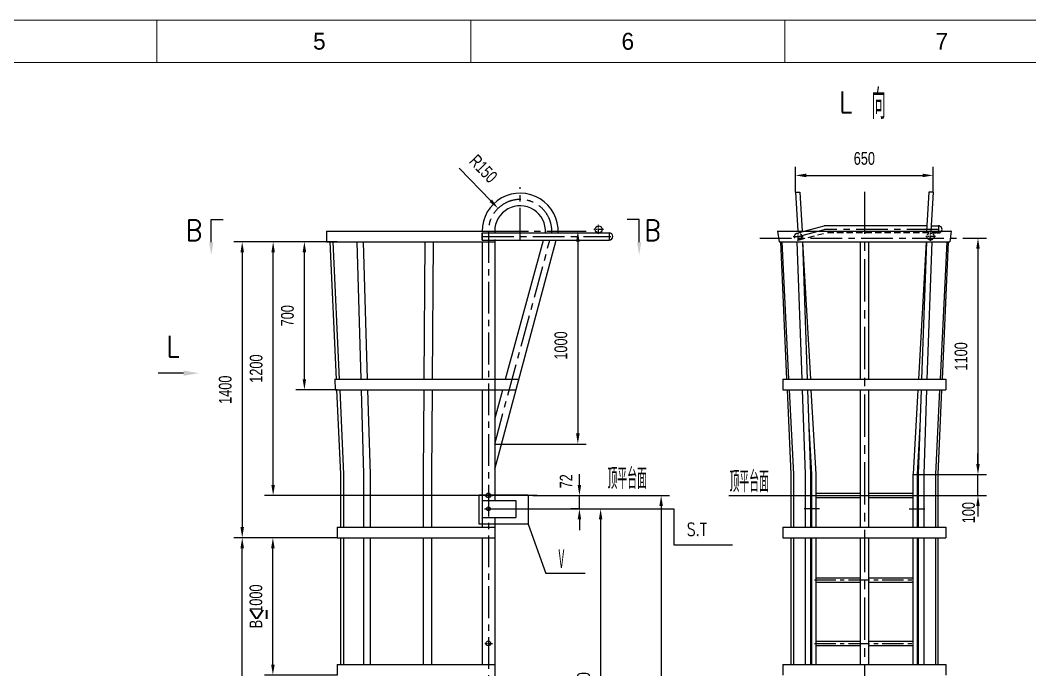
# Model space of a CAD drawing. Extents: x 148 to 221443, y -36682 to 6758.
# Drawn here: x 77947 to 82721, y -6788 to -3715 of the extents above; entities that cross this region are included whole.
import ezdxf
from ezdxf.enums import TextEntityAlignment as Align

# ---------------------------------------------------------------- set-up
doc = ezdxf.new("R2010")
doc.units = 0
doc.header["$LTSCALE"] = 10
doc.header["$MEASUREMENT"] = 0
doc.linetypes.add('CENTERX2', pattern=[4, 2.5, -0.5, 0.5, -0.5])
doc.linetypes.add('HIDDENX2', pattern=[0.75, 0.5, -0.25])
for name, color, linetype in [('2', 4, 'Continuous'), ('CENTER', 1, 'CENTERX2'), ('DIM', 4, 'Continuous'), ('HIDDEN', 7, 'HIDDENX2'), ('RED', 7, 'Continuous'), ('WHITE', 7, 'Continuous')]:
    doc.layers.add(name, color=color, linetype=linetype)
doc.layers.add('2（细实线）', color=3, linetype='Continuous', lineweight=20)
doc.layers.add('图框层', color=7, linetype='Continuous', lineweight=15)
doc.styles.add('HZ', font='ROMS.SHX', dxfattribs={"width": 0.75, "bigfont": 'GBCBIG.SHX'})
doc.styles.get("Standard").update_dxf_attribs({"font": 'wison_e.shx', "width": 0.75, "bigfont": 'wison_c.shx'})
doc.styles.add('XW', font='ROMANS.shx', dxfattribs={"width": 0.85})
doc.dimstyles.new('DIM1', dxfattribs={"dimscale": 20, "dimtxt": 3, "dimasz": 2.5, "dimexe": 2, "dimexo": 0, "dimgap": 1, "dimtad": 0, "dimdec": 0, "dimzin": 0, "dimdsep": 46, "dimtxsty": 'Standard', "dimcen": 2, "dimclrd": 3, "dimclre": 3, "dimclrt": 3, "dimadec": 0, "dimazin": 0, "dimtfac": 0.666667, "dimtdec": 0, "dimtofl": 0, "dimtmove": 2, "dimatfit": 1, "dimfxl": 2, "dimtvp": 1.333333, "dimtolj": 1, "dimtzin": 0, "dimarcsym": 0})

# ---------------------------------------------------------------- blocks, each defined once
blk = doc.blocks.new('*D361')
at = {"layer": 'Defpoints', "color": 0}
for p in [(80207.2, -4604.8), (80311.2, -4712.8)]:
    blk.add_point(p, dxfattribs=at)
at = {"layer": 'DIM', "color": 3, "linetype": 'Continuous', "lineweight": -2}
for p, q in [((80023.4, -4414), (80172.5, -4568.8)), ((80311.2, -4752.8), (80311.2, -4672.8)), ((80271.2, -4712.8), (80351.2, -4712.8))]:
    blk.add_line(p, q, dxfattribs=at)
at = {"layer": 'DIM', "color": 3}
blk.add_solid([(80166.5, -4574.5), (80178.5, -4563), (80207.2, -4604.8)], dxfattribs=at)
at = {"layer": 'DIM', "color": 3, "insert": (80137.7, -4417.3), "char_height": 60, "attachment_point": 5, "rotation": 313.9301}
blk.add_mtext('\\A1;R150', dxfattribs=at)
blk = doc.blocks.new('*D362')
at = {"layer": 'Defpoints', "color": 0}
for p in [(80505.8, -4712.8), (80191.2, -5719.7), (80584.3, -5719.7)]:
    blk.add_point(p, dxfattribs=at)
at = {"layer": 'DIM', "color": 3, "linetype": 'Continuous', "lineweight": -2}
for p, q in [((80505.8, -4712.8), (80624.3, -4712.8)), ((80584.3, -4762.8), (80584.3, -5669.7)), ((80191.2, -5719.7), (80624.3, -5719.7))]:
    blk.add_line(p, q, dxfattribs=at)
at = {"layer": 'DIM', "color": 3}
for points in [[(80592.7, -4762.8), (80576, -4762.8), (80584.3, -4712.8)], [(80576, -5669.7), (80592.7, -5669.7), (80584.3, -5719.7)]]:
    blk.add_solid(points, dxfattribs=at)
at = {"layer": 'DIM', "color": 3, "insert": (80504.3, -5253.7), "char_height": 60, "attachment_point": 5, "rotation": 90}
blk.add_mtext('\\A1;1000', dxfattribs=at)
blk = doc.blocks.new('*D363')
at = {"color": 3, "lineweight": -2}
for p, q in [((79446.2, -4762.8), (78957.2, -4762.8)), ((78997.2, -4812.8), (78997.2, -6112.8)), ((79446.2, -6162.8), (78957.2, -6162.8))]:
    blk.add_line(p, q, dxfattribs=at)
at = {"color": 3}
for points in [[(79005.6, -4812.8), (78988.9, -4812.8), (78997.2, -4762.8)], [(78988.9, -6112.8), (79005.6, -6112.8), (78997.2, -6162.8)]]:
    blk.add_solid(points, dxfattribs=at)
at = {"layer": 'Defpoints', "color": 0}
for p in [(79446.2, -4762.8), (78997.2, -6162.8), (79446.2, -6162.8)]:
    blk.add_point(p, dxfattribs=at)
at = {"color": 3, "insert": (78917.2, -5462.8), "char_height": 60, "attachment_point": 5, "rotation": 90}
blk.add_mtext('\\A1;1400', dxfattribs=at)
blk = doc.blocks.new('*D364')
at = {"layer": 'Defpoints', "color": 0}
for p in [(79143.4, -4762.8), (79446.2, -4762.8), (80391.9, -5962.8)]:
    blk.add_point(p, dxfattribs=at)
at = {"layer": 'DIM', "color": 3, "linetype": 'Continuous', "lineweight": -2}
for p, q in [((79446.2, -4762.8), (79103.4, -4762.8)), ((79143.4, -5912.8), (79143.4, -4812.8)), ((80391.9, -5962.8), (79103.4, -5962.8))]:
    blk.add_line(p, q, dxfattribs=at)
at = {"layer": 'DIM', "color": 3}
for points in [[(79151.8, -4812.8), (79135.1, -4812.8), (79143.4, -4762.8)], [(79135.1, -5912.8), (79151.8, -5912.8), (79143.4, -5962.8)]]:
    blk.add_solid(points, dxfattribs=at)
at = {"layer": 'DIM', "color": 3, "insert": (79063.4, -5362.8), "char_height": 60, "attachment_point": 5, "rotation": 90}
blk.add_mtext('\\A1;1200', dxfattribs=at)
blk = doc.blocks.new('*D365')
at = {"layer": 'Defpoints', "color": 0}
for p in [(79291.2, -4762.8), (79446.2, -4762.8), (79446.2, -5462.8)]:
    blk.add_point(p, dxfattribs=at)
at = {"layer": 'DIM', "color": 3, "linetype": 'Continuous', "lineweight": -2}
for p, q in [((79446.2, -4762.8), (79251.2, -4762.8)), ((79291.2, -5412.8), (79291.2, -4812.8)), ((79446.2, -5462.8), (79251.2, -5462.8))]:
    blk.add_line(p, q, dxfattribs=at)
at = {"layer": 'DIM', "color": 3}
for points in [[(79299.6, -4812.8), (79282.9, -4812.8), (79291.2, -4762.8)], [(79282.9, -5412.8), (79299.6, -5412.8), (79291.2, -5462.8)]]:
    blk.add_solid(points, dxfattribs=at)
at = {"layer": 'DIM', "color": 3, "insert": (79211.2, -5112.8), "char_height": 60, "attachment_point": 5, "rotation": 90}
blk.add_mtext('\\A1;700', dxfattribs=at)
blk = doc.blocks.new('*D366')
at = {"layer": 'Defpoints', "color": 0}
for p in [(80588.7, -5962.8), (80591.8, -5962.8), (80591.8, -6026.4)]:
    blk.add_point(p, dxfattribs=at)
at = {"layer": 'DIM', "color": 3, "linetype": 'Continuous', "lineweight": -2}
for p, q in [((80591.8, -5912.8), (80591.8, -5862.8)), ((80588.7, -5962.8), (80631.8, -5962.8)), ((80591.8, -6026.4), (80551.8, -6026.4)), ((80591.8, -6076.4), (80591.8, -6126.4))]:
    blk.add_line(p, q, dxfattribs=at)
at = {"layer": 'DIM', "color": 3}
for points in [[(80583.4, -5912.8), (80600.1, -5912.8), (80591.8, -5962.8)], [(80600.1, -6076.4), (80583.4, -6076.4), (80591.8, -6026.4)]]:
    blk.add_solid(points, dxfattribs=at)
at = {"layer": 'DIM', "color": 3, "insert": (80529, -5895.9), "char_height": 60, "attachment_point": 5, "rotation": 90}
blk.add_mtext('\\A1;72', dxfattribs=at)
blk = doc.blocks.new('*D372')
at = {"color": 3, "lineweight": -2}
for p, q in [((80371.9, -5962.8), (81018.1, -5962.8)), ((80978.1, -6012.8), (80978.1, -9983)), ((80692.5, -10033), (81018.1, -10033))]:
    blk.add_line(p, q, dxfattribs=at)
at = {"color": 3}
for points in [[(80986.4, -6012.8), (80969.8, -6012.8), (80978.1, -5962.8)], [(80969.8, -9983), (80986.4, -9983), (80978.1, -10033)]]:
    blk.add_solid(points, dxfattribs=at)
at = {"layer": 'Defpoints', "color": 0}
for p in [(80371.9, -5962.8), (80692.5, -10033), (80978.1, -10033)]:
    blk.add_point(p, dxfattribs=at)
at = {"color": 3, "insert": (80892.7, -7997.9), "char_height": 60, "attachment_point": 5, "rotation": 90}
blk.add_mtext('\\A1;2700{\\fSimSun|b0|i0|c134|p0;≤}H{\\fSimSun|b0|i0|c134|p0;≤}10000', dxfattribs=at)
blk = doc.blocks.new('*D374')
at = {"layer": 'Defpoints', "color": 0}
for p in [(79142.3, -6162.8), (79446.2, -6162.8), (79446.2, -6812.8)]:
    blk.add_point(p, dxfattribs=at)
at = {"layer": 'WHITE', "color": 3, "linetype": 'Continuous', "lineweight": -2}
for p, q in [((79446.2, -6162.8), (79102.3, -6162.8)), ((79142.3, -6762.8), (79142.3, -6212.8)), ((79446.2, -6812.8), (79102.3, -6812.8))]:
    blk.add_line(p, q, dxfattribs=at)
at = {"layer": 'WHITE', "color": 3}
for points in [[(79150.7, -6212.8), (79134, -6212.8), (79142.3, -6162.8)], [(79134, -6762.8), (79150.7, -6762.8), (79142.3, -6812.8)]]:
    blk.add_solid(points, dxfattribs=at)
at = {"layer": 'WHITE', "color": 3, "insert": (79062.3, -6487.8), "char_height": 60, "attachment_point": 5, "rotation": 90}
blk.add_mtext('\\A1;B  1000', dxfattribs=at)
blk = doc.blocks.new('*D375')
at = {"layer": 'Defpoints', "color": 0}
for p in [(78997.2, -6162.8), (79446.2, -6162.8), (79346.2, -8083)]:
    blk.add_point(p, dxfattribs=at)
at = {"layer": 'WHITE', "color": 3, "linetype": 'Continuous', "lineweight": -2}
for p, q in [((79446.2, -6162.8), (78957.2, -6162.8)), ((78997.2, -8033), (78997.2, -6212.8)), ((79346.2, -8083), (78957.2, -8083))]:
    blk.add_line(p, q, dxfattribs=at)
at = {"layer": 'WHITE', "color": 3}
for points in [[(79005.6, -6212.8), (78988.9, -6212.8), (78997.2, -6162.8)], [(78988.9, -8033), (79005.6, -8033), (78997.2, -8083)]]:
    blk.add_solid(points, dxfattribs=at)
at = {"layer": 'WHITE', "color": 3, "insert": (78917.2, -7122.9), "char_height": 60, "attachment_point": 5, "rotation": 90}
blk.add_mtext('\\A1;N X B', dxfattribs=at)
blk = doc.blocks.new('*D378')
at = {"layer": 'Defpoints', "color": 0}
for p in [(80513.9, -6026.4), (80503.4, -7705.6), (80692, -7705.6)]:
    blk.add_point(p, dxfattribs=at)
at = {"layer": 'DIM', "color": 3, "lineweight": -2}
for p, q in [((80513.9, -6026.4), (80732, -6026.4)), ((80692, -6076.4), (80692, -7655.6)), ((80503.4, -7705.6), (80732, -7705.6))]:
    blk.add_line(p, q, dxfattribs=at)
at = {"layer": 'DIM', "color": 3}
for points in [[(80700.3, -6076.4), (80683.6, -6076.4), (80692, -6026.4)], [(80683.6, -7655.6), (80700.3, -7655.6), (80692, -7705.6)]]:
    blk.add_solid(points, dxfattribs=at)
at = {"layer": 'DIM', "color": 3, "insert": (80612, -6866), "char_height": 60, "attachment_point": 5, "rotation": 90}
blk.add_mtext('\\A1;3000', dxfattribs=at)
blk = doc.blocks.new('*D453')
at = {"layer": 'Defpoints', "color": 0}
for p in [(82341.4, -5863.9), (82371.9, -5962.8), (82476.3, -5962.8)]:
    blk.add_point(p, dxfattribs=at)
at = {"layer": 'DIM', "color": 3, "linetype": 'Continuous', "lineweight": -2}
for p, q in [((82476.3, -5813.9), (82476.3, -5763.9)), ((82341.4, -5863.9), (82516.3, -5863.9)), ((82371.9, -5962.8), (82516.3, -5962.8)), ((82476.3, -6012.8), (82476.3, -6062.8))]:
    blk.add_line(p, q, dxfattribs=at)
at = {"layer": 'DIM', "color": 3}
for points in [[(82468, -5813.9), (82484.6, -5813.9), (82476.3, -5863.9)], [(82484.6, -6012.8), (82468, -6012.8), (82476.3, -5962.8)]]:
    blk.add_solid(points, dxfattribs=at)
at = {"layer": 'DIM', "color": 3, "insert": (82432.1, -6044.1), "char_height": 60, "attachment_point": 5, "rotation": 90}
blk.add_mtext('\\A1;100', dxfattribs=at)
blk = doc.blocks.new('*D454')
at = {"layer": 'Defpoints', "color": 0}
for p in [(82410.8, -4746), (82169, -5863.9), (82476.3, -5863.9)]:
    blk.add_point(p, dxfattribs=at)
at = {"layer": 'DIM', "color": 3, "linetype": 'Continuous', "lineweight": -2}
for p, q in [((82410.8, -4746), (82516.3, -4746)), ((82476.3, -4796), (82476.3, -5813.9)), ((82169, -5863.9), (82516.3, -5863.9))]:
    blk.add_line(p, q, dxfattribs=at)
at = {"layer": 'DIM', "color": 3}
for points in [[(82484.6, -4796), (82468, -4796), (82476.3, -4746)], [(82468, -5813.9), (82484.6, -5813.9), (82476.3, -5863.9)]]:
    blk.add_solid(points, dxfattribs=at)
at = {"layer": 'DIM', "color": 3, "insert": (82396.3, -5305), "char_height": 60, "attachment_point": 5, "rotation": 90}
blk.add_mtext('\\A1;1100', dxfattribs=at)
blk = doc.blocks.new('*D463')
at = {"layer": 'Defpoints', "color": 0}
for p in [(82264.1, -4448.9), (81614.1, -4527.8), (82264.1, -4527.8)]:
    blk.add_point(p, dxfattribs=at)
at = {"layer": 'DIM', "color": 3, "lineweight": -2}
for p, q in [((81614.1, -4527.8), (81614.1, -4408.9)), ((82264.1, -4527.8), (82264.1, -4408.9)), ((81664.1, -4448.9), (82214.1, -4448.9))]:
    blk.add_line(p, q, dxfattribs=at)
at = {"layer": 'DIM', "color": 3}
for points in [[(81664.1, -4440.5), (81664.1, -4457.2), (81614.1, -4448.9)], [(82214.1, -4457.2), (82214.1, -4440.5), (82264.1, -4448.9)]]:
    blk.add_solid(points, dxfattribs=at)
at = {"layer": 'DIM', "color": 3, "insert": (81939.1, -4368.9), "char_height": 60, "attachment_point": 5}
blk.add_mtext('\\A1;650', dxfattribs=at)
blk = doc.blocks.new('1.5a2')
at = {"layer": '图框层', "ltscale": 10}
for p, q in [((16100.88, 10136.58), (16991.88, 10136.58)), ((16397.88, 10136.58), (16397.88, 10126.58)), ((16472.13, 10136.58), (16472.13, 10126.58)), ((16546.38, 10136.58), (16546.38, 10126.58)), ((16125.88, 10126.58), (16981.88, 10126.58))]:
    blk.add_line(p, q, dxfattribs=at)
at = {"style": 'HZ'}
for s, p in [('5', (16436.33, 10131.58)), ('6', (16509.25, 10131.58)), ('7', (16583.5, 10131.58))]:
    blk.add_text(s, height=4, dxfattribs=at).set_placement(p, align=Align.MIDDLE)

msp = doc.modelspace()

# ---------------------------------------------------------------- linework, layer by layer
at = {"color": 7}
for p, q in [((78850.6329, -4657.453), (78907.7573, -4657.453)), ((80874.1945, -4657.453), (80817.0701, -4657.453))]:
    msp.add_line(p, q, dxfattribs=at)
at = {"color": 3}
for p, q in [((78850.6329, -4765.1905), (78850.6329, -4657.453)), ((80874.1945, -4765.1905), (80874.1945, -4657.453)), ((78720.3113, -5384.387), (78600.3107, -5384.387)), ((80371.9273, -5962.7889), (81018.0985, -5962.7889)), ((81299.0534, -5962.7889), (82391.9219, -5962.7889)), ((80143.0613, -6026.4243), (81038.4832, -6026.4243)), ((81038.4832, -6026.4243), (81038.4832, -6196.4049)), ((80349.4514, -6099.4444), (80432.7732, -6331.8141)), ((81038.4832, -6196.4049), (81315.3879, -6196.4049)), ((80618.4323, -6331.8141), (80432.7732, -6331.8141))]:
    msp.add_line(p, q, dxfattribs=at)
msp.add_lwpolyline([(80117.247, -5960.5982), (80349.4514, -5960.5982), (80349.4514, -6099.4444), (80117.247, -6099.4444)], close=True, dxfattribs=at)
for points in [[(78860.6329, -4765.1905), (78840.6329, -4765.1905), (78850.6329, -4825.1905)], [(80864.1945, -4765.1905), (80884.1945, -4765.1905), (80874.1945, -4825.1905)], [(78720.3113, -5372.387), (78792.3113, -5384.387), (78720.3113, -5396.387)]]:
    msp.add_solid(points, dxfattribs=at)
at = {"layer": '2'}
for p, q in [((82476.3037, -5962.7889), (82476.3037, -5863.9072)), ((80591.7833, -6026.4243), (80591.7833, -5962.7889))]:
    msp.add_line(p, q, dxfattribs=at)
at = {"layer": 'CENTER', "ltscale": 6}
for p, q in [((80311.2336, -4752.4285), (80311.2336, -4503.9026)), ((80161.2336, -4712.7889), (80161.2336, -9902.8202)), ((81625.9051, -4737.7889), (81750.9288, -4704.2889)), ((82289.7224, -4704.2889), (81750.9288, -4704.2889)), ((80131.2336, -4737.7889), (80739.9522, -4737.7889)), ((80191.2336, -5719.6685), (80451.9573, -4754.5389)), ((81444.4935, -4746.0389), (82499.931, -4746.0389))]:
    msp.add_line(p, q, dxfattribs=at)
at = {"layer": 'CENTER', "ltscale": 8}
msp.add_line((81939.1073, -4525.7961), (81939.1073, -10108.4014), dxfattribs=at)
at = {"layer": 'CENTER'}
for p, q in [((80705.933, -4704.2889), (80659.3627, -4704.2889)), ((80682.4643, -4724.5205), (80682.4643, -4683.0841)), ((81625.9051, -4758.0205), (81625.9051, -4716.5841)), ((82252.3096, -4758.0205), (82252.3096, -4716.5841)), ((81602.4363, -4737.7889), (81649.0067, -4737.7889)), ((82275.7783, -4737.7889), (82229.2079, -4737.7889))]:
    msp.add_line(p, q, dxfattribs=at)
at = {"layer": 'CENTER', "ltscale": 4}
for p, q in [((81703.9833, -6362.7889), (82175.117, -6362.7889)), ((81703.9833, -6662.7889), (82175.117, -6662.7889))]:
    msp.add_line(p, q, dxfattribs=at)
at = {"layer": 'CENTER', "ltscale": 0.5}
msp.add_line((80144.8243, -6662.7889), (80180.0139, -6662.7889), dxfattribs=at)
at = {"layer": 'CENTER', "ltscale": 6}
msp.add_arc((80311.2336, -4712.7889), 150, 356.8471412, 180, dxfattribs=at)
at = {"layer": 'DIM', "color": 1, "linetype": 'Continuous'}
msp.add_line((80131.2336, -4754.5389), (80131.2336, -4721.0389), dxfattribs=at)
at = {"layer": 'DIM', "color": 1, "linetype": 'CENTERX2', "ltscale": 6}
msp.add_line((80197.0216, -4712.7889), (80505.7771, -4712.7889), dxfattribs=at)
at = {"layer": 'DIM'}
for p, q in [((80144.8243, -5962.7889), (80180.0139, -5962.7889)), ((80144.8243, -5962.7889), (80180.0139, -5962.7889)), ((81727.2722, -6026.4243), (81653.7161, -6026.4243)), ((82150.9424, -6026.4243), (82224.4986, -6026.4243))]:
    msp.add_line(p, q, dxfattribs=at)
at = {"layer": 'HIDDEN', "color": 2, "linetype": 'HIDDENX2', "ltscale": 6}
for p, q in [((81621.5698, -4721.6097), (81654.4893, -4712.7889)), ((81630.2403, -4753.9682), (81753.134, -4721.0389)), ((82289.7224, -4721.0389), (81753.134, -4721.0389))]:
    msp.add_line(p, q, dxfattribs=at)
at = {"layer": 'HIDDEN', "color": 7, "linetype": 'HIDDENX2', "ltscale": 2}
msp.add_line((82252.3096, -4721.0389), (82289.7224, -4721.0389), dxfattribs=at)
at = {"layer": 'HIDDEN', "color": 2, "linetype": 'HIDDENX2', "ltscale": 2}
msp.add_line((82289.7224, -4712.7889), (82289.7224, -4721.0389), dxfattribs=at)
at = {"layer": 'HIDDEN', "color": 2, "linetype": 'HIDDENX2', "ltscale": 6}
msp.add_circle((81625.9051, -4737.7889), 16.75, dxfattribs=at)
at = {"layer": 'HIDDEN', "color": 2, "linetype": 'HIDDENX2', "ltscale": 2}
msp.add_circle((82252.3096, -4737.7889), 16.75, dxfattribs=at)
msp.add_arc((82289.7224, -4704.2889), 16.75, 270, 329.5050321, dxfattribs=at)
at = {"layer": 'RED'}
for p, q in [((81614.1073, -4527.7889), (81634.1389, -4527.7889)), ((81614.1073, -4527.7889), (81624.5006, -4712.7889)), ((81634.1389, -4527.7889), (81644.5321, -4712.7889)), ((82244.0758, -4527.7889), (82233.6825, -4712.7889)), ((82264.1073, -4527.7889), (82244.0758, -4527.7889)), ((82264.1073, -4527.7889), (82253.7141, -4712.7889)), ((79396.2336, -4712.7889), (80191.2336, -4712.7889)), ((79396.2336, -4712.7889), (79396.2336, -4762.7889)), ((80131.2336, -4721.0389), (80131.2336, -4754.5389)), ((80131.2336, -4721.0389), (80732.4643, -4721.0389)), ((80191.2336, -4712.7889), (80191.2336, -4721.0389)), ((80191.2336, -4712.7889), (80191.2336, -4721.0389)), ((80732.4643, -4721.0389), (80732.4643, -4754.5389)), ((81528.0633, -4713.3584), (81531.8041, -4712.7889)), ((81528.0633, -4713.3584), (81535.588, -4762.7889)), ((81531.8041, -4712.7889), (82346.4105, -4712.7889)), ((81654.4893, -4712.7889), (81748.7236, -4687.5389)), ((82235.1011, -4687.5389), (81748.7236, -4687.5389)), ((82255.1326, -4687.5389), (82289.7224, -4687.5389)), ((82289.7224, -4687.5389), (82289.7224, -4712.7889)), ((82350.1513, -4713.3584), (82342.6266, -4762.7889)), ((82350.1513, -4713.3584), (82346.4105, -4712.7889)), ((79396.2336, -4762.7889), (80191.2336, -4762.7889)), ((79411.2336, -4762.7889), (79440.7791, -5412.7889)), ((79426.2491, -4762.7889), (79455.7945, -5412.7889)), ((79539.1193, -4762.7889), (79558.1379, -5412.7889)), ((79569.761, -4762.7889), (79588.7797, -5412.7889)), ((79860.9098, -4762.7889), (79855.772, -5412.7889)), ((79900.3021, -4762.7889), (79895.2864, -5412.7889)), ((80131.2336, -4754.5389), (80732.4643, -4754.5389)), ((80131.2336, -4762.7889), (80131.2336, -5412.7889)), ((80191.2336, -4752.7889), (80191.2336, -5986.4243)), ((80191.2336, -4754.5389), (80191.2336, -4762.7889)), ((80191.2336, -5838.0507), (80482.1028, -4754.5389)), ((80191.2336, -4754.5389), (80191.2336, -5412.7889)), ((80242.5667, -5412.7889), (80421.8267, -4754.5389)), ((81535.588, -4762.7889), (82342.6266, -4762.7889)), ((81542.204, -4762.7889), (81571.3422, -5412.7889)), ((81549.1499, -4762.7889), (81581.1978, -5412.7889)), ((81620.217, -4762.7889), (81642.8826, -5412.7889)), ((81645.9286, -4762.7889), (81668.5941, -5412.7889)), ((81647.3411, -4762.7889), (81683.858, -5412.7889)), ((81919.1073, -4762.7889), (81919.1073, -5412.7889)), ((81959.1073, -4762.7889), (81959.1073, -5412.7889)), ((82230.8735, -4762.7889), (82194.3567, -5412.7889)), ((82232.2861, -4762.7889), (82209.6205, -5412.7889)), ((82257.9976, -4762.7889), (82235.332, -5412.7889)), ((82329.0647, -4762.7889), (82297.0168, -5412.7889)), ((82336.0107, -4762.7889), (82306.8724, -5412.7889)), ((79434.7791, -5412.7889), (80305.3953, -5412.7889)), ((79434.7791, -5412.7889), (79437.0518, -5462.7889)), ((81554.1073, -5412.7889), (81554.1073, -5462.7889)), ((81554.1073, -5412.7889), (82324.1073, -5412.7889)), ((82324.1073, -5412.7889), (82324.1073, -5462.7889)), ((79437.0518, -5462.7889), (80291.9728, -5462.7889)), ((79443.0518, -5462.7889), (79461.2336, -5862.7889)), ((79458.0673, -5462.7889), (79476.2336, -5862.4482)), ((79559.6009, -5462.7889), (79571.3047, -5862.7889)), ((79590.2427, -5462.7889), (79601.9464, -5862.7889)), ((79855.3768, -5462.7889), (79852.215, -5862.7889)), ((79894.9006, -5462.7889), (79891.814, -5862.7889)), ((80131.2336, -5462.7889), (80131.2336, -6112.7889)), ((80191.2336, -5601.2863), (80228.9503, -5462.7889)), ((80191.2336, -5462.7889), (80191.2336, -5986.4243)), ((81554.1073, -5462.7889), (82324.1073, -5462.7889)), ((81573.5836, -5462.7889), (81591.5148, -5862.7889)), ((81583.663, -5462.7889), (81603.3848, -5862.7889)), ((81644.6261, -5462.7889), (81658.5741, -5862.7889)), ((81670.3376, -5462.7889), (81684.2856, -5862.7889)), ((81686.6669, -5462.7889), (81709.0758, -5861.6671)), ((81919.1073, -5462.7889), (81919.1073, -6112.7889)), ((81959.1073, -5462.7889), (81959.1073, -6112.7889)), ((82191.5477, -5462.7889), (82169.1388, -5861.6671)), ((82207.877, -5462.7889), (82193.929, -5862.7889)), ((82233.5885, -5462.7889), (82219.6405, -5862.7889)), ((82294.5516, -5462.7889), (82274.8298, -5862.7889)), ((82304.631, -5462.7889), (82286.6998, -5862.7889)), ((81676.3956, -5636.5211), (81689.1073, -5862.7889)), ((82201.819, -5636.5211), (82189.1073, -5862.7889)), ((79461.2336, -5862.7889), (79461.2336, -6112.7889)), ((79476.2336, -5862.7889), (79476.2336, -6112.7889)), ((79571.3047, -5862.7889), (79571.3047, -6112.7889)), ((79601.9464, -5862.7889), (79601.9464, -6112.7889)), ((79852.215, -5862.7889), (79852.215, -6112.7889)), ((79891.814, -5862.7889), (79891.814, -6112.7889)), ((81591.5148, -5862.7889), (81591.5148, -6112.7889)), ((81603.3848, -5862.7889), (81603.3848, -6112.7889)), ((81658.5741, -5862.7889), (81658.5741, -6112.7889)), ((81684.2856, -5862.7889), (81684.2856, -6112.7889)), ((81689.1073, -5862.7889), (81689.1073, -6112.7889)), ((81709.1073, -5862.7889), (81709.1073, -6112.7889)), ((82169.1073, -5862.7889), (82169.1073, -6112.7889)), ((82189.1073, -5862.7889), (82189.1073, -6112.7889)), ((82193.929, -5862.7889), (82193.929, -6112.7889)), ((82219.6405, -5862.7889), (82219.6405, -6112.7889)), ((82274.8298, -5862.7889), (82274.8298, -6112.7889)), ((82286.6998, -5862.7889), (82286.6998, -6112.7889)), ((81709.1073, -5952.7889), (81919.1073, -5952.7889)), ((81959.1073, -5952.7889), (82169.1073, -5952.7889)), ((80131.2336, -5986.4243), (80291.2336, -5986.4243)), ((80291.2336, -5986.4243), (80291.2336, -6066.4243)), ((81689.1073, -5986.4264), (81684.2856, -5986.4264)), ((81709.1073, -5972.7889), (81919.1073, -5972.7889)), ((81959.1073, -5972.7889), (82169.1073, -5972.7889)), ((82189.1073, -5986.4264), (82193.929, -5986.4264)), ((80131.2336, -6066.4243), (80291.2336, -6066.4243)), ((80191.2336, -6066.4243), (80191.2336, -7071.3393)), ((81689.1073, -6066.4264), (81684.2856, -6066.4264)), ((82189.1073, -6066.4264), (82193.929, -6066.4264)), ((79446.2336, -6112.7889), (80191.2336, -6112.7889)), ((79446.2336, -6112.7889), (79446.2336, -6162.7889)), ((81554.1073, -6112.7889), (82324.1073, -6112.7889)), ((81554.1073, -6112.7889), (81554.1073, -6162.7889)), ((82324.1073, -6112.7889), (82324.1073, -6162.7889)), ((79446.2336, -6162.7889), (80191.2336, -6162.7889)), ((79461.2336, -6162.7889), (79461.2336, -6762.7889)), ((79476.2336, -6162.7889), (79476.2336, -6762.7889)), ((79571.3047, -6162.7889), (79571.3047, -6762.7889)), ((79601.9464, -6162.7889), (79601.9464, -6762.7889)), ((79852.215, -6162.7889), (79852.215, -6762.7889)), ((79891.814, -6162.7889), (79891.814, -6762.7889)), ((80131.2336, -6162.7889), (80131.2336, -6762.7889)), ((81554.1073, -6162.7889), (82324.1073, -6162.7889)), ((81591.5148, -6162.7889), (81591.5148, -6762.7889)), ((81603.3848, -6162.7889), (81603.3848, -6762.7889)), ((81658.5741, -6162.7889), (81658.5741, -6762.7889)), ((81684.2856, -6162.7889), (81684.2856, -6762.7889)), ((81689.1073, -6162.7889), (81689.1073, -6762.7889)), ((81709.1073, -6162.7889), (81709.1073, -6762.7889)), ((81919.1073, -6162.7889), (81919.1073, -6762.7889)), ((81959.1073, -6162.7889), (81959.1073, -6762.7889)), ((82169.1073, -6162.7889), (82169.1073, -6762.7889)), ((82189.1073, -6162.7889), (82189.1073, -6762.7889)), ((82193.929, -6162.7889), (82193.929, -6762.7889)), ((82219.6405, -6162.7889), (82219.6405, -6762.7889)), ((82274.8298, -6162.7889), (82274.8298, -6762.7889)), ((82286.6998, -6162.7889), (82286.6998, -6762.7889)), ((81709.1073, -6352.7889), (81919.1073, -6352.7889)), ((81709.1073, -6372.7889), (81919.1073, -6372.7889)), ((81959.1073, -6352.7889), (82169.1073, -6352.7889)), ((81959.1073, -6372.7889), (82169.1073, -6372.7889)), ((81709.1073, -6652.7889), (81919.1073, -6652.7889)), ((81709.1073, -6672.7889), (81919.1073, -6672.7889)), ((81959.1073, -6652.7889), (82169.1073, -6652.7889)), ((81959.1073, -6672.7889), (82169.1073, -6672.7889)), ((79446.2336, -6762.7889), (80191.2336, -6762.7889)), ((79446.2336, -6762.7889), (79446.2336, -6812.7889)), ((81554.1073, -6762.7889), (82324.1073, -6762.7889)), ((81554.1073, -6762.7889), (81554.1073, -6812.7889)), ((82324.1073, -6762.7889), (82324.1073, -6812.7889))]:
    msp.add_line(p, q, dxfattribs=at)
for centre, radius in [((80682.4643, -4704.2889), 16.75), ((80161.2336, -5962.7889), 11), ((80161.2336, -6026.4243), 9), ((80161.2336, -6662.7889), 11)]:
    msp.add_circle(centre, radius, dxfattribs=at)
for centre, radius, start, end in [((80311.2587, -4712.8175), 180.0251, 357.3824742, 179.9909247), ((80311.2336, -4712.7889), 120, 356.0578055, 180), ((80732.4643, -4737.7889), 16.75, 270, 90), ((82289.7224, -4704.2889), 16.75, 329.5050321, 90)]:
    msp.add_arc(centre, radius, start, end, dxfattribs=at)

# ---------------------------------------------------------------- block references
at = {"layer": '2（细实线）', "xscale": 20, "yscale": 20, "zscale": 20}
msp.add_blockref('1.5a2', (-249364.5209, -206446.0395), dxfattribs=at)

# ---------------------------------------------------------------- texts
at = {"color": 3}
for s, height, style, width, p in [('L', 100, 'XW', 0.85, (81819.4827, -4151.7912)), ('向', 140, 'HZ', 0.65, (81974.0086, -4181.5073)), ('L', 100, 'XW', 0.85, (78639.0977, -5307.4823)), ('顶平台面', 100, 'HZ', 0.65, (80724.1237, -5933.152)), ('顶平台面', 100, 'HZ', 0.65, (81300.9274, -5947.5389)), ('S.T', 60, 'XW', 0.8, (81099.5958, -6153.2601)), ('Ⅴ', 100, 'HZ', 0.65, (80483.0751, -6315.029))]:
    msp.add_text(s, height=height, dxfattribs=dict(at, style=style, width=width)).set_placement(p)
at = {"color": 3, "style": 'XW', "width": 0.85}
for p in [(78807.1753, -4708.6654), (80974.9582, -4708.6654)]:
    msp.add_text('B', height=100, dxfattribs=at).set_placement(p, align=Align.MIDDLE_RIGHT)
at = {"layer": '2', "color": 3, "linetype": 'Continuous', "style": 'HZ', "width": 0.65}
msp.add_text('≤', height=100, rotation=90, dxfattribs=at).set_placement((79117.6752, -6549.6091))

# ---------------------------------------------------------------- dimensions: what is measured, and where the dimension line sits
at = {"color": 3}
dim = msp.add_linear_dim(base=(78997.2338, -6162.7889), p1=(79446.2336, -4762.7889), p2=(79446.2336, -6162.7889), angle=90, dimstyle='DIM1', dxfattribs=at)
dim.commit()
dim.dimension.update_dxf_attribs({"geometry": '*D363', "text_midpoint": (78917.2338, -5462.7889)})
dim = msp.add_linear_dim(base=(80978.0985, -10033.0015), p1=(80371.9273, -5962.7889), p2=(80692.4563, -10033.0015), angle=90, text='2700{\\fSimSun|b0|i0|c134|p0;≤}H{\\fSimSun|b0|i0|c134|p0;≤}10000', dimstyle='DIM1', dxfattribs=at)
dim.commit()
dim.dimension.update_dxf_attribs({"geometry": '*D372', "text_midpoint": (80892.7353, -7997.8952)})
at = {"layer": 'DIM', "linetype": 'Continuous'}
dim = msp.add_radius_dim(center=(80311.2336, -4712.7889), mpoint=(80207.1666, -4604.7609), dimstyle='DIM1', override={"dimtmove": 0}, dxfattribs=at)
dim.commit()
dim.dimension.update_dxf_attribs({"geometry": '*D361', "text_midpoint": (80080.0887, -4472.846), "dimtype": 164})
at = {"layer": 'DIM'}
dim = msp.add_linear_dim(base=(82264.1073, -4448.8651), p1=(81614.1073, -4527.7889), p2=(82264.1073, -4527.7889), dimstyle='DIM1', dxfattribs=at)
dim.commit()
dim.dimension.update_dxf_attribs({"geometry": '*D463', "text_midpoint": (81939.1073, -4368.8651)})
at = {"layer": 'DIM', "linetype": 'Continuous'}
dim = msp.add_linear_dim(base=(80584.3267, -5719.6685), p1=(80505.7771, -4712.7889), p2=(80191.2336, -5719.6685), angle=90, text='1000', dimstyle='DIM1', override={"dimexo": 0, "dimtmove": 0}, dxfattribs=at)
dim.commit()
dim.dimension.update_dxf_attribs({"geometry": '*D362', "text_midpoint": (80584.3267, -5253.7418), "dimtype": 160})
for base, p1, picture, middle in [((79143.4462, -4762.7889), (80391.9273, -5962.7889), '*D364', (79063.4462, -5362.7889)), ((79291.2294, -4762.7889), (79446.2336, -5462.7889), '*D365', (79211.2294, -5112.7889))]:
    dim = msp.add_linear_dim(base=base, p1=p1, p2=(79446.2336, -4762.7889), angle=90, dimstyle='DIM1', dxfattribs=at)
    dim.commit()
    dim.dimension.update_dxf_attribs({"geometry": picture, "text_midpoint": middle})
at = {"layer": 'DIM', "color": 1, "linetype": 'Continuous'}
dim = msp.add_linear_dim(base=(82476.3037, -5863.9072), p1=(82410.8199, -4746.0389), p2=(82169.013, -5863.9072), angle=90, text='1100', dimstyle='DIM1', dxfattribs=at)
dim.commit()
dim.dimension.update_dxf_attribs({"geometry": '*D454', "text_midpoint": (82396.3037, -5304.9731)})
dim = msp.add_linear_dim(base=(82476.3037, -5962.7889), p1=(82341.4411, -5863.9072), p2=(82371.9219, -5962.7889), angle=90, text='100', dimstyle='DIM1', override={"dimtxsty": 'Standard'}, dxfattribs=at)
dim.commit()
dim.dimension.update_dxf_attribs({"geometry": '*D453', "text_midpoint": (82432.0778, -6044.1116), "dimtype": 160})
dim = msp.add_linear_dim(base=(80591.7833, -5962.7889), p1=(80591.7833, -6026.4243), p2=(80588.6774, -5962.7889), angle=90, text='72', dimstyle='DIM1', dxfattribs=at)
dim.commit()
dim.dimension.update_dxf_attribs({"geometry": '*D366', "text_midpoint": (80529.0456, -5895.9022), "dimtype": 160})
at = {"layer": 'DIM'}
dim = msp.add_linear_dim(base=(80691.9631, -7705.6244), p1=(80513.9206, -6026.4243), p2=(80503.4063, -7705.6244), angle=90, text='3000', dimstyle='DIM1', dxfattribs=at)
dim.commit()
dim.dimension.update_dxf_attribs({"geometry": '*D378', "text_midpoint": (80611.9631, -6866.0243)})
at = {"layer": 'WHITE', "color": 7, "linetype": 'Continuous'}
for base, p1, text, picture, middle in [((78997.2338, -6162.7889), (79346.2336, -8083.0015), 'N X B', '*D375', (78917.2338, -7122.8952)), ((79142.3195, -6162.7889), (79446.2336, -6812.7889), 'B  1000', '*D374', (79062.3195, -6487.7889))]:
    dim = msp.add_linear_dim(base=base, p1=p1, p2=(79446.2336, -6162.7889), angle=90, text=text, dimstyle='DIM1', dxfattribs=at)
    dim.commit()
    dim.dimension.update_dxf_attribs({"geometry": picture, "text_midpoint": middle})

doc.saveas('drawing.dxf')
